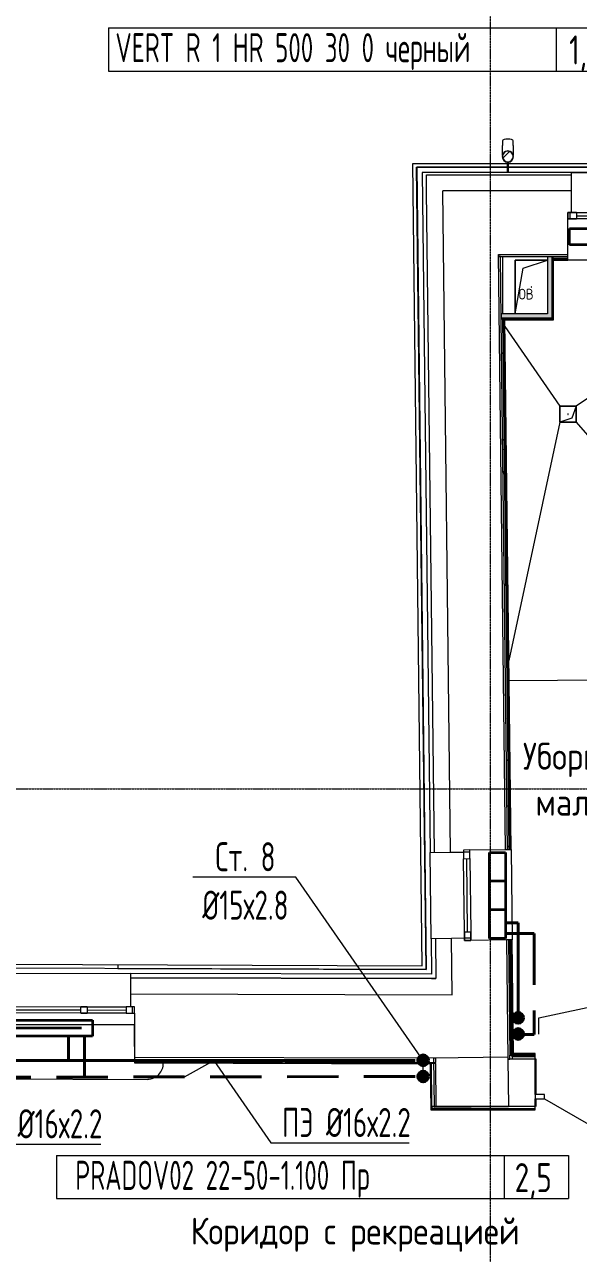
# Model space of a CAD drawing. Header units: millimetres. Extents: x -3929 to 624051, y 52832 to 514950.
# Drawn here: x 205170 to 210317, y 420997 to 432418 of the extents above; entities that cross this region are included whole.
import ezdxf
from ezdxf import colors
from ezdxf.entities.mleader import LeaderData, LeaderLine
from ezdxf.enums import TextEntityAlignment as Align
from ezdxf.math import Vec2, Vec3

# ---------------------------------------------------------------- set-up
doc = ezdxf.new("R2010")
doc.units = ezdxf.units.MM
for name, pattern in [('ADSK_Линия сетки', [25, 20, -2.5, 0, -2.5]), ('ADSK_Штриховая_ш2 п1', [3, 2, -1]), ('Hidden', [7.14375, 4.7625, -2.38125])]:
    doc.linetypes.add(name, pattern=pattern)
for name, color, linetype, lineweight in [('_ Окна', 7, 'Continuous', 9), ('Аннотация', 7, 'Continuous', 18), ('Двери', 7, 'Continuous', 9), ('Марки помещений', 7, 'Continuous', 20), ('Обобщенные модели', 7, 'Continuous', 18), ('ОВ-О-Оборудование', 32, 'Continuous', 35), ('ОВ-ТЕКСТ', 7, 'Continuous', 25), ('Окна', 7, 'Continuous', 9), ('Оси', 253, 'Continuous', 9), ('Перекрытие', 7, 'Continuous', 18), ('Стены внутренние', 7, 'Continuous', 18), ('Стены наружные', 7, 'Continuous', 18), ('Стены несущие', 7, 'Continuous', 30), ('Стены отделка', 7, 'Continuous', 30), ('Стены штриховка', 7, 'Continuous', 9)]:
    doc.layers.add(name, color=color, linetype=linetype, lineweight=lineweight)
for name, color, linetype in [('ПРИБОРЫ', 3, 'Continuous'), ('статистика приборов', 252, 'Continuous'), ('стояки', 7, 'Continuous')]:
    doc.layers.add(name, color=color, linetype=linetype)
doc.layers.add('т11.1', color=1, linetype='Continuous', true_color=0xff0000)
doc.layers.add('т21.1', color=5, linetype='Continuous', true_color=0x0000ff)
doc.styles.add('GOST Common_2', font='GOST_Common.ttf', dxfattribs={"width": 0.9, "height": 250})
doc.styles.add('GOST Common_4', font='GOST_Common.ttf', dxfattribs={"width": 0.9, "height": 200})
doc.styles.add('СТИЛЬ', font='simplex.shx', dxfattribs={"width": 0.65})

# ---------------------------------------------------------------- blocks, each defined once
blk = doc.blocks.new('*U2949')
at = {"layer": 'ОВ-О-Оборудование', "color": 32, "ltscale": 0.1, "true_color": 0xcd6928}
for p, q in [((750, 75), (-750, 75)), ((-750, 75), (-750, -75)), ((-250, 75), (-250, -75)), ((250, 75), (250, -75)), ((750, -75), (750, 75)), ((-750, -75), (750, -75))]:
    blk.add_line(p, q, dxfattribs=at)
blk = doc.blocks.new('*U2941')
at = {"layer": 'ОВ-О-Оборудование', "color": 32, "ltscale": 0.1, "true_color": 0xcd6928}
for p, q in [((400, 75), (-400, 75)), ((-400, 75), (-400, -75)), ((-133, 75), (-133, -75)), ((133, 75), (133, -75)), ((400, -75), (400, 75)), ((-400, -75), (400, -75))]:
    blk.add_line(p, q, dxfattribs=at)
blk = doc.blocks.new('*U2934')
at = {"layer": 'ОВ-О-Оборудование', "color": 32, "ltscale": 0.1, "true_color": 0xcd6928}
for p, q in [((550, 75), (-550, 75)), ((-550, 75), (-550, -75)), ((-450, 0), (450, 0)), ((550, -75), (550, 75)), ((-550, -75), (550, -75))]:
    blk.add_line(p, q, dxfattribs=at)
blk = doc.blocks.new('4 этаж')
at = {"layer": 'Стены внутренние', "lineweight": 0}
for points in [[(400809, 19473), (400809, 20046), (400769, 20046), (400769, 19473)], [(400338, 19473), (400769, 19473), (400769, 19513), (400338, 19513), (400338, 19477)]]:
    blk.add_hatch(color=253, dxfattribs=at).paths.add_polyline_path(points)
at = {"layer": '_ Окна', "color": 253, "lineweight": 0}
for p, q in [((400958, 20396), (400958, 20456)), ((400958, 20456), (401038, 20456)), ((400978, 20396), (400978, 20456)), ((401038, 20456), (401038, 20396)), ((401038, 20396), (400958, 20396)), ((401038, 20426), (401398, 20426)), ((400047, 14531), (399987, 14530)), ((399987, 14530), (399988, 14450)), ((400047, 14511), (399987, 14510)), ((400048, 14451), (400047, 14531)), ((399988, 14450), (400048, 14451)), ((400026, 13770), (400018, 14450)), ((399996, 13770), (400056, 13771)), ((399997, 13690), (399996, 13770)), ((400057, 13711), (399997, 13710)), ((400056, 13771), (400057, 13691)), ((400057, 13691), (399997, 13690)), ((395612, 13046), (396432, 13044)), ((396432, 13014), (396432, 13074)), ((396432, 13074), (396492, 13074)), ((396492, 13074), (396492, 13014)), ((396492, 13044), (396852, 13043)), ((396852, 13073), (396852, 13013)), ((396932, 13073), (396852, 13073)), ((396912, 13013), (396912, 13073)), ((396932, 13013), (396932, 13073)), ((396492, 13014), (396432, 13014)), ((396852, 13013), (396932, 13013))]:
    blk.add_line(p, q, dxfattribs=at)
at = {"layer": 'Двери', "color": 253, "lineweight": 0}
for p, q in [((400740, 12257), (400653, 12257)), ((400653, 12257), (400653, 12217)), ((400740, 12217), (400740, 12257)), ((400653, 12217), (400740, 12217)), ((400740, 12217), (401481, 11789))]:
    blk.add_line(p, q, dxfattribs=at)
at = {"layer": 'Обобщенные модели', "color": 253, "lineweight": 0}
for p, q in [((400350, 21122), (400350, 21080)), ((400350, 21078), (400350, 21080)), ((400350, 21072), (400350, 21078)), ((400350, 21066), (400350, 21072)), ((400350, 21061), (400350, 21066)), ((400350, 21056), (400350, 21061)), ((400350, 21050), (400350, 21056)), ((400350, 21045), (400350, 21050)), ((400350, 21040), (400350, 21045)), ((400350, 21035), (400350, 21040)), ((400350, 21031), (400350, 21035)), ((400350, 21026), (400350, 21031)), ((400350, 21022), (400350, 21026)), ((400350, 21018), (400350, 21022)), ((400350, 21014), (400350, 21018)), ((400450, 21080), (400450, 21122)), ((400450, 21080), (400450, 21074)), ((400450, 21074), (400450, 21069)), ((400450, 21069), (400450, 21063)), ((400450, 21063), (400450, 21058)), ((400450, 21058), (400450, 21053)), ((400450, 21053), (400450, 21047)), ((400450, 21047), (400450, 21042)), ((400450, 21042), (400450, 21037)), ((400450, 21037), (400450, 21033)), ((400450, 21033), (400450, 21028)), ((400450, 21028), (400450, 21024)), ((400450, 21024), (400450, 21019)), ((400450, 21019), (400450, 21015)), ((400450, 21015), (400450, 21011)), ((400350, 21010), (400350, 21014)), ((400350, 21006), (400350, 21010)), ((400350, 21003), (400350, 21006)), ((400350, 20999), (400350, 21003)), ((400350, 20996), (400350, 20999)), ((400350, 20993), (400350, 20996)), ((400350, 20991), (400350, 20993)), ((400350, 20989), (400350, 20991)), ((400395, 20925), (400395, 20826)), ((400405, 20826), (400405, 20925)), ((400450, 21011), (400450, 21008)), ((400450, 21008), (400450, 21004)), ((400450, 21004), (400450, 21001)), ((400450, 21001), (400450, 20997)), ((400450, 20997), (400450, 20994)), ((400450, 20994), (400450, 20992)), ((400450, 20992), (400450, 20989)), ((400469, 19513), (400469, 20013)), ((400469, 20013), (400769, 20013)), ((400769, 20013), (400469, 20013)), ((400469, 20013), (400469, 19513)), ((400544, 19938), (400769, 20013)), ((400469, 19513), (400544, 19938)), ((400884, 18506), (400884, 18656)), ((400884, 18656), (401034, 18656)), ((401034, 18656), (400884, 18656)), ((400884, 18656), (400884, 18506)), ((401034, 18656), (400996, 18544)), ((401034, 18656), (401034, 18506)), ((401034, 18506), (401034, 18656)), ((400996, 18544), (400884, 18506)), ((401034, 18506), (400884, 18506)), ((400884, 18506), (401034, 18506))]:
    blk.add_line(p, q, dxfattribs=at)
at = {"layer": 'Обобщенные модели', "color": 253, "linetype": 'Continuous', "lineweight": 0}
blk.add_line((400353, 20962), (400414, 21023), dxfattribs=at)
at = {"layer": 'Обобщенные модели', "color": 253, "lineweight": 0}
for centre, radius, start, end in [((400400, 20976), 52, 90, 270), ((400400, 20976), 50, 90, 270), ((400400, 20976), 52, 270, 90), ((400400, 20976), 50, 270, 90), ((400619, 19763), 2.5, 0, 180), ((400619, 19763), 2.5, 60, 165), ((400619, 19763), 2.5, 180, 0), ((400619, 19763), 2.5, 195, 270), ((400619, 19763), 2.5, 300, 0), ((400959, 18581), 2.5, 0, 180), ((400959, 18581), 2.5, 120, 180), ((400959, 18581), 2.5, 180, 0), ((400959, 18581), 2.5, 240, 345), ((400959, 18581), 2.5, 15, 90)]:
    blk.add_arc(centre, radius, start, end, dxfattribs=at)
for start_param, end_param in [(4.712389, 6.283185), (3.141593, 4.712389)]:
    blk.add_ellipse((400400, 21122), major_axis=(-50, 0), ratio=0.309017, start_param=start_param, end_param=end_param, dxfattribs=at)
at = {"layer": 'Окна', "color": 253, "lineweight": 0}
for p, q in [((400958, 20456), (400958, 20396)), ((401038, 20456), (400958, 20456)), ((401038, 20456), (401398, 20456)), ((400958, 20396), (401038, 20396)), ((401398, 20396), (401038, 20396)), ((400047, 14531), (399987, 14530)), ((399987, 14530), (399988, 14450)), ((400048, 14451), (400047, 14531)), ((399996, 13770), (399988, 14450)), ((400048, 14451), (400056, 13771)), ((399996, 13770), (399997, 13690)), ((400057, 13691), (400056, 13771)), ((399997, 13690), (400057, 13691)), ((395612, 13076), (396432, 13074)), ((396492, 13074), (396432, 13074)), ((396492, 13074), (396852, 13073)), ((396932, 13073), (396852, 13073)), ((396932, 13013), (396932, 13073)), ((396432, 13014), (395612, 13016)), ((396432, 13014), (396492, 13014)), ((396852, 13013), (396492, 13014)), ((396852, 13013), (396932, 13013))]:
    blk.add_line(p, q, dxfattribs=at)
at = {"layer": 'Оси', "color": 253, "linetype": 'ADSK_Линия сетки', "lineweight": 0}
for p, q in [((400238, -2541), (400238, 24580)), ((351674, 15100), (417904, 15100))]:
    blk.add_line(p, q, dxfattribs=at)
at = {"layer": 'Перекрытие', "color": 253, "lineweight": 0}
for p, q in [((400352, 20046), (400352, 19513)), ((403040, 20013), (401034, 18656)), ((400373, 19395), (400884, 18656)), ((400884, 18506), (400409, 16293)), ((401034, 18506), (402264, 17092)), ((401699, 16110), (400411, 16103)), ((396931, 12907), (395112, 12907)), ((396931, 12703), (396931, 12907)), ((400664, 12587), (400653, 12587)), ((400664, 12257), (400664, 12587)), ((386241, 12444), (397053, 12399)), ((400664, 12147), (400664, 12217))]:
    blk.add_line(p, q, dxfattribs=at)
blk.add_arc((397053, 12545), 145, 270, 2.165, dxfattribs=at)
at = {"layer": 'Стены внутренние', "color": 253, "lineweight": 0}
for p, q in [((402778, 20013), (400958, 20013)), ((400430, 14535), (400440, 13695)), ((399710, 12599), (400400, 12607)), ((400400, 12587), (400405, 12147))]:
    blk.add_line(p, q, dxfattribs=at)
at = {"layer": 'Стены внутренние', "color": 253, "linetype": 'Continuous', "lineweight": 0}
for p, q in [((400357, 19162), (400344, 19139)), ((400357, 18349), (400352, 18340)), ((400359, 18248), (400353, 18258)), ((400371, 18024), (400356, 18050)), ((400383, 16987), (400373, 17004)), ((400386, 16772), (400384, 16769)), ((400384, 15752), (400383, 15751)), ((400397, 15651), (400399, 15651)), ((400402, 15378), (400390, 15358)), ((400397, 15245), (400404, 15245)), ((400397, 14940), (400407, 14940)), ((400403, 14568), (400397, 14556)), ((400410, 13416), (400425, 13416)), ((400429, 13046), (400429, 13047)), ((400415, 13010), (400430, 13010)), ((400418, 12705), (400430, 12705))]:
    blk.add_line(p, q, dxfattribs=at)
at = {"layer": 'Стены наружные', "color": 253, "lineweight": 0}
for p, q in [((399518, 20912), (400396, 20912)), ((399605, 13455), (399518, 20912)), ((400405, 20912), (404737, 20912)), ((399552, 20877), (400396, 20877)), ((399640, 13419), (399552, 20877)), ((400396, 20877), (399553, 20877)), ((399553, 20877), (399641, 13419)), ((400396, 20827), (399603, 20827)), ((400405, 20877), (404737, 20877)), ((404737, 20877), (400405, 20877)), ((404737, 20827), (400405, 20827)), ((400993, 20826), (402748, 20826)), ((399687, 13706), (399677, 14506)), ((399641, 13419), (391170, 13448)), ((395158, 13387), (396893, 13383)), ((395175, 13470), (399605, 13455)), ((396775, 13464), (396775, 13429)), ((396775, 13429), (399640, 13419)), ((399695, 12117), (400653, 12117))]:
    blk.add_line(p, q, dxfattribs=at)
at = {"layer": 'Стены несущие', "color": 253, "lineweight": 0}
for p, q in [((400993, 20656), (399795, 20656)), ((399867, 14509), (399795, 20656)), ((400993, 20456), (400993, 20656)), ((400958, 20066), (400958, 20396)), ((400312, 20066), (400958, 20066)), ((400377, 14535), (400312, 20066)), ((399867, 14509), (399987, 14510)), ((400047, 14531), (400377, 14535)), ((399997, 13710), (399877, 13709)), ((399883, 13185), (399877, 13709)), ((399997, 13690), (399997, 13689)), ((400387, 13695), (400057, 13691)), ((400387, 13695), (400400, 12587)), ((396893, 13193), (396892, 13073)), ((396893, 13193), (399883, 13185)), ((396932, 13013), (396931, 12603)), ((399710, 12596), (396931, 12603)), ((399710, 12596), (399715, 12139)), ((400653, 12587), (400400, 12587)), ((400653, 12257), (400653, 12587)), ((399715, 12139), (400405, 12147)), ((400653, 12147), (400405, 12147)), ((400405, 12147), (400405, 12147)), ((400653, 12147), (400653, 12217))]:
    blk.add_line(p, q, dxfattribs=at)
at = {"layer": 'Стены отделка', "color": 253, "lineweight": 0}
for p, q in [((400993, 20826), (399603, 20826)), ((399603, 20826), (399677, 14506)), ((399645, 20656), (399643, 20806)), ((400993, 20656), (400993, 20826)), ((400312, 20066), (400312, 20046)), ((400332, 20047), (400312, 20046)), ((400312, 20046), (400818, 20046)), ((400339, 19464), (400332, 20047)), ((400769, 20046), (400769, 19513)), ((400809, 20046), (400809, 19473)), ((400818, 20013), (400809, 20013)), ((400818, 20046), (400818, 20013)), ((400824, 20013), (400958, 20013)), ((400824, 19458), (400824, 20013)), ((400958, 20013), (400958, 20066)), ((400769, 19513), (400338, 19513)), ((400338, 19513), (400338, 19473)), ((400809, 19473), (400338, 19473)), ((400372, 19465), (400339, 19464)), ((400372, 19473), (400372, 19465)), ((400430, 14535), (400372, 19458)), ((400372, 19458), (400824, 19458)), ((399677, 14506), (399867, 14509)), ((400377, 14535), (400430, 14535)), ((399877, 13709), (399687, 13706)), ((399687, 13706), (399691, 13376)), ((399727, 13707), (399727, 13706)), ((400440, 13695), (400387, 13695)), ((400407, 13695), (400407, 13694)), ((400452, 12624), (400440, 13695)), ((399691, 13376), (396893, 13383)), ((396893, 13383), (396893, 13343)), ((396893, 13343), (396893, 13343)), ((396893, 13343), (396893, 13193)), ((399691, 13336), (399691, 13335)), ((399731, 13335), (399691, 13336)), ((399691, 13335), (399731, 13335)), ((396931, 12603), (396931, 12563)), ((399730, 12595), (399710, 12596)), ((399730, 12555), (399730, 12595)), ((400400, 12586), (400420, 12587)), ((400419, 12623), (400452, 12624)), ((400420, 12587), (400419, 12623)), ((400653, 12640), (400436, 12640)), ((400436, 12640), (400436, 12607)), ((400436, 12607), (400440, 12607)), ((400440, 12607), (400440, 12587)), ((400653, 12587), (400653, 12640)), ((396931, 12563), (399730, 12555)), ((396931, 12563), (396931, 12551)), ((396931, 12551), (399678, 12544)), ((399678, 12544), (399683, 12117)), ((399695, 12146), (399690, 12556)), ((399730, 12545), (399690, 12545)), ((399735, 12147), (399730, 12545)), ((399685, 12115), (399695, 12115)), ((400405, 12147), (399695, 12147)), ((399695, 12146), (399735, 12147)), ((400653, 12115), (400653, 12147))]:
    blk.add_line(p, q, dxfattribs=at)
at = {"layer": 'Стены штриховка', "color": 253, "lineweight": 0}
for p, q in [((399643, 20806), (400993, 20806)), ((399717, 14507), (399645, 20656)), ((400815, 19467), (400815, 20013)), ((400818, 20046), (400958, 20046)), ((400818, 20031), (400958, 20031)), ((400818, 20022), (400958, 20022)), ((400397, 14535), (400339, 19464)), ((400412, 14535), (400354, 19464)), ((400421, 14535), (400363, 19464)), ((400372, 19467), (400815, 19467)), ((399727, 13706), (399731, 13335)), ((400407, 13694), (400419, 12623)), ((400434, 12623), (400422, 13695)), ((400443, 12624), (400431, 13695)), ((396893, 13343), (399691, 13336)), ((399691, 13336), (396893, 13343)), ((399710, 12596), (399710, 12599)), ((400653, 12631), (400436, 12631)), ((400653, 12622), (400436, 12622)), ((400653, 12607), (400440, 12607)), ((396931, 12553), (399680, 12546)), ((399680, 12546), (399685, 12115)), ((399695, 12117), (399683, 12117)), ((399683, 12117), (399683, 12115)), ((399683, 12115), (399685, 12115)), ((399695, 12146), (399695, 12127)), ((399695, 12127), (400653, 12127))]:
    blk.add_line(p, q, dxfattribs=at)
at = {"layer": 'Аннотация', "color": 253, "lineweight": 0, "style": 'GOST Common_4', "width": 0.9}
blk.add_text('ОВ', height=100, dxfattribs=at).set_placement((400500, 19647))
at = {"layer": 'Марки помещений', "color": 253, "lineweight": 0, "style": 'GOST Common_2', "width": 0.9}
for s, p in [('Уборная для', (400540, 15277)), ('мальчиков', (400657, 14850)), ('Коридор с рекреацией', (397453, 10864))]:
    blk.add_text(s, height=250, dxfattribs=at).set_placement(p)

msp = doc.modelspace()

# ---------------------------------------------------------------- hatches: boundary and pattern name
at = {"layer": 'т11.1', "lineweight": 40}
h = msp.add_hatch(color=256, dxfattribs=at)
h.dxf.hatch_style = 1
h.paths.add_polyline_path([(209706.848, 423185.742, 1), (209806.848, 423185.742, 1)])
h = msp.add_hatch(color=256, dxfattribs=at)
h.dxf.hatch_style = 1
h.paths.add_polyline_path([(208824.241, 422790.921, 1), (208924.241, 422790.921, 1)])
at = {"layer": 'т21.1', "linetype": 'ADSK_Штриховая_ш2 п1', "lineweight": 40, "ltscale": 50}
h = msp.add_hatch(color=256, dxfattribs=at)
h.dxf.hatch_style = 1
h.paths.add_polyline_path([(209706.848, 423035.742, 1), (209806.848, 423035.742, 1)])
h = msp.add_hatch(color=256, dxfattribs=at)
h.dxf.hatch_style = 1
h.paths.add_polyline_path([(208824.241, 422640.921, 1), (208924.241, 422640.921, 1)])

# ---------------------------------------------------------------- linework, layer by layer
at = {"layer": 'ПРИБОРЫ', "color": 7, "lineweight": 15}
for p, q in [((205950.224, 432386.216), (210709.844, 432386.216)), ((205950.224, 432386.216), (210709.844, 432386.216)), ((205950.224, 432386.216), (205950.224, 431986.216)), ((210109.844, 432386.216), (210109.844, 431986.216)), ((205950.224, 431986.216), (210709.844, 431986.216)), ((205466.586, 421905.521), (210226.206, 421905.521)), ((205466.586, 421905.521), (210226.206, 421905.521)), ((205466.586, 421905.521), (205466.586, 421505.521)), ((209626.206, 421905.521), (209626.206, 421505.521)), ((210226.206, 421905.521), (210226.206, 421505.521)), ((205466.586, 421505.521), (210226.206, 421505.521))]:
    msp.add_line(p, q, dxfattribs=at)
at = {"layer": 'т11.1', "lineweight": 40}
for p, q in [((209640.729, 424070.429), (209756.848, 424070.429)), ((209756.848, 424070.429), (209756.848, 423185.742)), ((205577.358, 423015.433), (205577.358, 422790.921)), ((208800.548, 422790.921), (197147.757, 422790.921))]:
    msp.add_line(p, q, dxfattribs=at)
for centre in [(209756.848, 423185.742), (208874.241, 422790.921)]:
    msp.add_circle(centre, 50, dxfattribs=at)
at = {"layer": 'т21.1', "linetype": 'Hidden', "lineweight": 40, "ltscale": 100}
for p, q in [((209640.729, 423970.005), (209906.848, 423970.005)), ((209906.848, 423970.005), (209906.848, 423031.337)), ((205727.358, 423015.433), (205727.358, 422635.305)), ((209906.848, 423031.065), (209756.848, 423031.065)), ((208800.548, 422640.921), (197297.757, 422621.678))]:
    msp.add_line(p, q, dxfattribs=at)
at = {"layer": 'т21.1', "lineweight": 40, "ltscale": 50}
for centre in [(209756.848, 423035.742), (208874.241, 422640.921)]:
    msp.add_circle(centre, 50, dxfattribs=at)

# ---------------------------------------------------------------- block references
at = {"layer": 'ОВ-О-Оборудование', "ltscale": 10, "xscale": -1}
for name, p in [('*U2949', (210984.186, 430446.497)), ('*U2934', (205250.244, 423090.433))]:
    msp.add_blockref(name, p, dxfattribs=at)
at = {"layer": 'ОВ-О-Оборудование', "ltscale": 10, "xscale": -1, "rotation": 270}
msp.add_blockref('*U2941', (209565.729, 424323.918), dxfattribs=at)
at = {"layer": 'стояки', "color": 5, "lineweight": 40}
msp.add_blockref('4 этаж', (-190738.98, 410215.433), dxfattribs=at)

# ---------------------------------------------------------------- texts
at = {"layer": 'статистика приборов', "color": 7, "style": 'СТИЛЬ', "width": 0.6}
for s, p in [('VERT R 1 HR 500 30 0 черный ', (206014.087, 432068.069)), ('PRADOV02 22-50-1.100 Пр      ', (205641.198, 421587.374))]:
    msp.add_text(s, height=270, dxfattribs=at).set_placement(p)
at = {"layer": 'статистика приборов', "color": 7, "style": 'СТИЛЬ', "width": 0.7}
for s, p in [('1,0', (210380.91, 432046.667)), ('2,5', (209897.272, 421565.972))]:
    msp.add_text(s, height=270, dxfattribs=at).set_placement(p, align=Align.CENTER)

# ---------------------------------------------------------------- leaders
at = {"layer": 'ОВ-ТЕКСТ', "color": 7}
ml = msp.add_multileader_mtext('Standard', dxfattribs=at)
ml.set_content('\\A1;Ст. 8^J%%C15х2.8 ', color=7, style='СТИЛЬ')
ml.set_leader_properties(color=7, lineweight=18)
ml.build(insert=Vec2(0, 0))
ml.multileader.update_dxf_attribs({"text_left_attachment_type": 6, "text_right_attachment_type": 6, "dogleg_length": 0.36, "arrow_head_size": 0.126})
ctx = ml.context
ctx.base_point, ctx.char_height, ctx.arrow_head_size, ctx.landing_gap_size, ctx.plane_origin = Vec3(206754.254, 424494.364), 270, 0.126, 0.063, Vec3(212378.192, 420358.205)
ctx.left_attachment, ctx.right_attachment, ctx.text_align_type = 6, 6, 1
notes = []
notes.append((ctx, [(1, (1, 1, 0), (207690.632, 424494.364), (-1, 0), 0.252, [(0, [(208874.241, 422640.921), (208874.241, 422790.921)], 0, [])])]))
ctx.mtext.insert, ctx.mtext.width, ctx.mtext.alignment, ctx.mtext.flow_direction = Vec3(207222.317, 424818.364), 1404.14984, 2, 5
ml = msp.add_multileader_mtext('Standard', dxfattribs=at)
ml.set_content('\\A1;Ст. 9^J%%C15х2.8 ', color=7, style='СТИЛЬ')
ml.set_leader_properties(color=7, lineweight=18)
ml.build(insert=Vec2(0, 0))
ml.multileader.update_dxf_attribs({"text_left_attachment_type": 6, "text_right_attachment_type": 6, "dogleg_length": 0.36, "arrow_head_size": 0.126})
ctx = ml.context
ctx.base_point, ctx.char_height, ctx.arrow_head_size, ctx.landing_gap_size, ctx.plane_origin = Vec3(214427.26, 424151.718), 270, 0.126, 0.063, Vec3(213454.168, 420753.026)
ctx.left_attachment, ctx.right_attachment, ctx.text_align_type = 6, 6, 1
notes.append((ctx, [(0, (1, 1, 0), (214427.008, 424151.718), (1, 0), 0.252, [(0, [(209950.217, 423035.742), (209950.217, 423185.742)], 0, [])])]))
ctx.mtext.insert, ctx.mtext.width, ctx.mtext.alignment, ctx.mtext.flow_direction = Vec3(214895.323, 424475.718), 1404.14984, 2, 5
ml = msp.add_multileader_mtext('Standard', dxfattribs=at)
ml.set_content('\\A1;ПЭ %%C16х2.2', color=7, style='СТИЛЬ')
ml.set_leader_properties(color=7, lineweight=18)
ml.build(insert=Vec2(0, 0))
ml.multileader.update_dxf_attribs({"text_left_attachment_type": 6, "text_right_attachment_type": 6, "dogleg_length": 0.36, "arrow_head_size": 0.126})
ctx = ml.context
ctx.base_point, ctx.char_height, ctx.arrow_head_size, ctx.landing_gap_size, ctx.plane_origin = Vec3(204592.715, 422012.315), 270, 0.126, 0.063, Vec3(206384.303, 423328.54)
ctx.left_attachment, ctx.right_attachment, ctx.text_align_type = 6, 6, 1
notes.append((ctx, [(0, (1, 1, 0), (204592.463, 422012.315), (1, 0), 0.252, [(0, [(203788.813, 422626.355), (204061.681, 422777.564)], 0, [])])]))
ctx.mtext.insert, ctx.mtext.width, ctx.mtext.alignment, ctx.mtext.flow_direction = Vec3(205294.778, 422336.315), 1912.62067, 2, 5
ml = msp.add_multileader_mtext('Standard', dxfattribs=at)
ml.set_content('\\A1;ПЭ %%C16х2.2', color=7, style='СТИЛЬ')
ml.set_leader_properties(color=7, lineweight=18)
ml.build(insert=Vec2(0, 0))
ml.multileader.update_dxf_attribs({"text_left_attachment_type": 6, "text_right_attachment_type": 6, "dogleg_length": 0.36, "arrow_head_size": 0.126})
ctx = ml.context
ctx.base_point, ctx.char_height, ctx.arrow_head_size, ctx.landing_gap_size, ctx.plane_origin = Vec3(207458.549, 422024.63), 270, 0.126, 0.063, Vec3(209250.137, 423340.855)
ctx.left_attachment, ctx.right_attachment, ctx.text_align_type = 6, 6, 1
notes.append((ctx, [(0, (1, 1, 0), (207458.297, 422024.63), (1, 0), 0.252, [(0, [(206654.647, 422638.67), (206927.516, 422789.878)], 0, [])])]))
ctx.mtext.insert, ctx.mtext.width, ctx.mtext.alignment, ctx.mtext.flow_direction = Vec3(208160.612, 422348.63), 1912.62067, 2, 5
for ctx, leaders in notes:
    for number, flags, end, landing, length, lines in leaders:
        leader = LeaderData()
        leader.index, (leader.has_last_leader_line, leader.has_dogleg_vector, leader.attachment_direction) = number, flags
        leader.last_leader_point, leader.dogleg_vector, leader.dogleg_length = Vec3(end), Vec3(landing), length
        for number, points, colour, breaks in lines:
            line = LeaderLine()
            line.index, line.vertices, line.color, line.breaks = number, Vec3.list(points), colors.encode_raw_color(colour), breaks
            leader.lines.append(line)
        ctx.leaders.append(leader)

doc.saveas('drawing.dxf')
